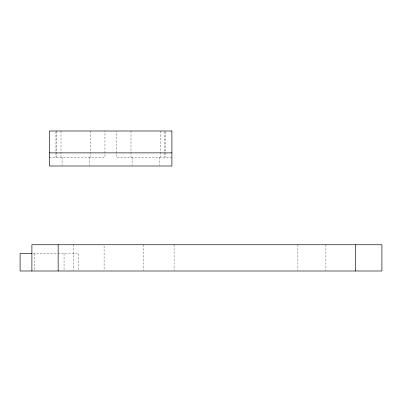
<?xml version="1.0" encoding="UTF-8"?>
<svg xmlns="http://www.w3.org/2000/svg" width="402" height="402" viewBox="0 0 402 402"><rect width="100%" height="100%" fill="white"/><g stroke="black" fill="none" stroke-linecap="round" stroke-linejoin="round"><path stroke-width="0.3" stroke-dasharray="2.01 1.51" d="M49.401 157.252L104.952 157.252L104.952 131.002M171.9 157.252L116.349 157.252L116.349 131.002M32.919 253.501L57.195 253.501M57.818 253.501L78.702 253.501L78.702 270.375M325.901 244.748L325.901 270.375M297.902 244.748L297.902 270.375M174.086 244.748L174.086 270.375M165.353 131.625L165.353 157.252M164.845 131.625L164.845 157.252M160.303 131.002L160.303 157.252M159.207 157.252L159.207 165.373M143.464 244.748L143.464 270.375M132.097 157.252L132.097 165.373M131.002 131.002L131.002 157.252M104.088 245.999L104.088 270.375M90.299 131.002L90.299 157.252M89.204 157.252L89.204 165.373M73.46 244.748L73.46 270.375M64.049 253.501L64.049 270.375M62.094 157.252L62.094 165.373M60.998 131.002L60.998 157.252M56.456 131.002L56.456 157.252M55.948 131.625L55.948 157.252M34.748 253.501L34.748 270.375"/><path stroke-width="0.6" d="M49.401 152.876L171.9 152.876M31.698 253.501L20.1 253.501L20.1 270.998L381.9 270.998L381.9 244.748L31.899 244.748L31.899 270.998M355.649 244.748L355.649 270.998M58.149 244.748L58.149 270.998M171.9 131.002L49.401 131.002L49.401 166.001L171.9 166.001L171.9 131.002"/></g></svg>
